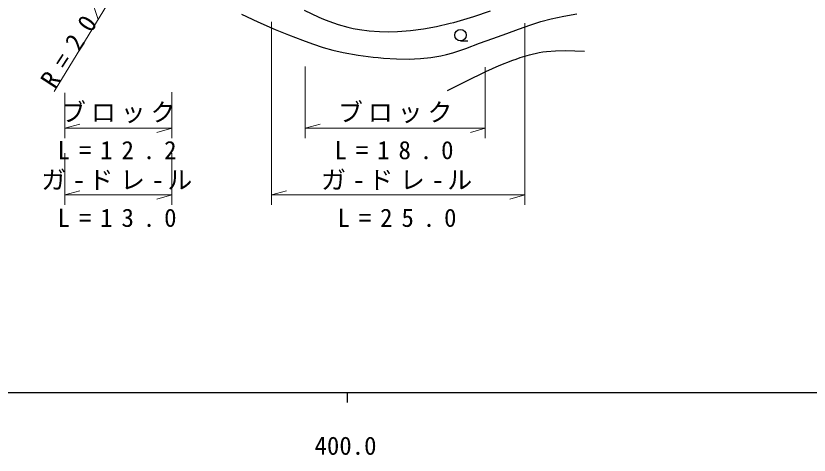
# Model space of a CAD drawing. Units: millimetres, scale not verified. Extents: x 40000 to 680000, y 20000 to 380000.
# Drawn here: x 434672 to 514477, y 198715 to 242858 of the extents above; entities that cross this region are included whole.
import ezdxf
from ezdxf.enums import TextEntityAlignment as Align

# ---------------------------------------------------------------- set-up
doc = ezdxf.new("R2010")
doc.units = ezdxf.units.MM
doc.header["$LTSCALE"] = 1000
for name, color, linetype, lineweight in [('M-BGD', 7, 'Continuous', 25), ('M-STR-HTXT', 7, 'Continuous', 13), ('M-TTL-BAND', 7, 'Continuous', 25)]:
    doc.layers.add(name, color=color, linetype=linetype, lineweight=lineweight)
doc.styles.add('ＭＳ ゴシック', font='')
doc.styles.get('ＭＳ ゴシック').set_extended_font_data('MS Gothic')

msp = doc.modelspace()

# ---------------------------------------------------------------- linework, layer by layer
at = {"layer": 'M-BGD'}
msp.add_line((479407, 240349), (480157, 240349), dxfattribs=at)
for points in [[(463688, 243437), (465139, 242738), (465606, 242536), (466157, 242315), (467100, 241988), (468063, 241720), (468612, 241595), (469226, 241480), (470201, 241352), (471258, 241280), (472167, 241266), (473076, 241292), (474387, 241395), (475690, 241563), (476982, 241792), (478377, 242109), (478723, 242198), (479068, 242292), (480756, 242804), (482423, 243373)], [(457387, 243027), (459027, 242247), (460751, 241480), (462098, 240953), (463508, 240424), (464527, 240038), (465597, 239670), (466573, 239409), (467601, 239185), (469108, 238918), (470624, 238712), (471105, 238660), (471667, 238606), (472975, 238529), (474283, 238516), (474792, 238531), (475373, 238565), (476407, 238671), (477431, 238839), (478001, 238963), (478626, 239130), (479956, 239586), (481321, 240112), (482663, 240598), (484061, 241094), (485240, 241533), (486473, 241973), (487479, 242289), (488538, 242575), (489798, 242845), (491122, 243070)], [(478094, 235345), (479985, 236303), (481968, 237265), (483300, 237861), (484655, 238401), (484999, 238524), (485414, 238665), (486334, 238939), (487319, 239167), (487685, 239231), (488053, 239284), (488946, 239361), (489919, 239382), (490896, 239357), (491876, 239311)]]:
    msp.add_lwpolyline(points, dxfattribs=at)
msp.add_circle((479407, 240919), 570, dxfattribs=at)
at = {"layer": 'M-STR-HTXT'}
for p, q in [((436781, 261742), (442941, 242486)), ((438515, 235249), (453411, 259604)), ((460394, 242258), (460394, 223857)), ((485870, 223857), (485870, 242121)), ((463773, 237784), (463773, 230568)), ((481898, 230568), (481898, 237693)), ((439596, 235119), (439596, 230568)), ((450349, 230568), (450349, 235207)), ((439596, 231568), (441096, 231988)), ((439596, 231568), (450349, 231568)), ((450349, 231568), (448849, 231148)), ((463773, 231568), (465273, 231988)), ((463773, 231568), (481898, 231568)), ((481898, 231568), (480398, 231148)), ((439596, 229068), (439596, 223857)), ((450349, 223857), (450349, 229068)), ((439596, 224857), (441096, 225277)), ((460394, 224857), (461894, 225277)), ((439596, 224857), (450349, 224857)), ((450349, 224857), (448849, 224437)), ((460394, 224857), (485870, 224857)), ((485870, 224857), (484370, 224437))]:
    msp.add_line(p, q, dxfattribs=at)
at = {"layer": 'M-TTL-BAND'}
for p, q in [((40000, 205000), (579000, 205000)), ((468000, 205000), (468000, 204000))]:
    msp.add_line(p, q, dxfattribs=at)

# ---------------------------------------------------------------- texts
at = {"layer": 'M-STR-HTXT', "insert": (438589, 235426), "char_height": 1833, "attachment_point": 7, "rotation": 56.9, "style": 'ＭＳ ゴシック'}
msp.add_mtext('\\T1.8;R=20', dxfattribs=at)
at = {"layer": 'M-STR-HTXT', "char_height": 1833, "attachment_point": 7, "style": 'ＭＳ ゴシック'}
for s, insert in [('\\T1.2;ブロック', (439223, 232068)), ('\\T1.2;ブロック', (467085, 232068)), ('\\T1.72;L=12.2', (438868, 228425)), ('\\T1.72;L=18.0', (466731, 228425)), ('\\T1.27;ガ-ドレ-ル', (437223, 225357)), ('\\T1.27;ガ-ドレ-ル', (465382, 225357)), ('\\T1.72;L=13.0', (438868, 221623)), ('\\T1.72;L=25.0', (467028, 221623))]:
    msp.add_mtext(s, dxfattribs=dict(at, insert=insert))
at = {"layer": 'M-TTL-BAND', "style": 'ＭＳ ゴシック'}
msp.add_text('400.0', height=1833, dxfattribs=at).set_placement((464719, 198195), align=Align.BOTTOM_LEFT)

doc.saveas('drawing.dxf')
